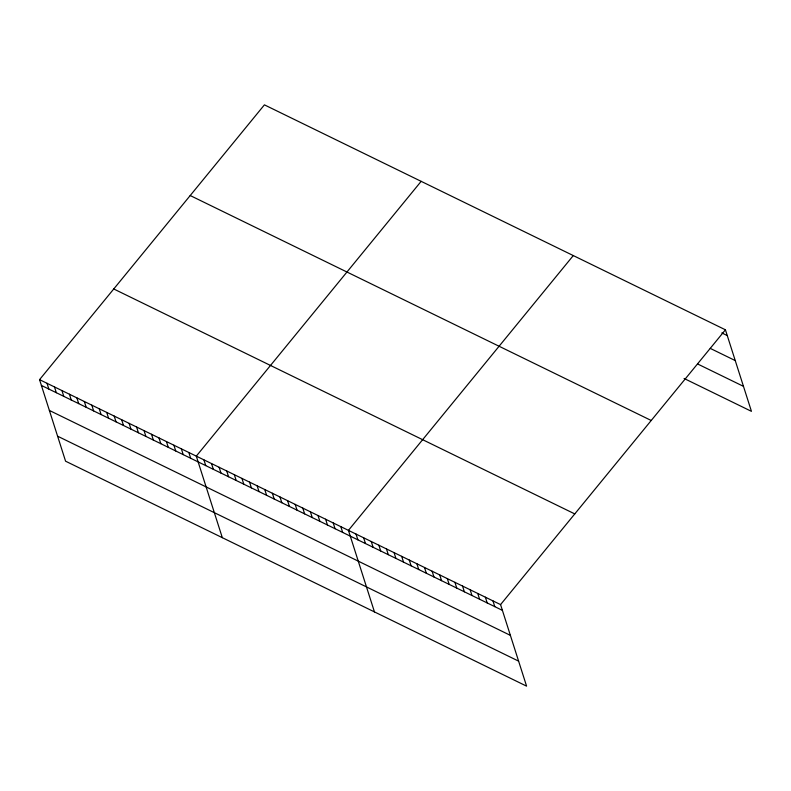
<?xml version="1.0" encoding="UTF-8"?>
<svg xmlns="http://www.w3.org/2000/svg" width="791" height="791" viewBox="0 0 791 791"><rect width="100%" height="100%" fill="white"/><g stroke="black" fill="none" stroke-linecap="round" stroke-linejoin="round"><path stroke-width="1.19" d="M39.55 379.65L500.565 604.601L526.588 686.143L65.574 461.193L39.55 379.65L264.412 104.857L725.426 329.807L751.45 411.35L684.077 378.474M421.158 181.337L196.297 456.13L222.32 537.682M573.287 255.572L348.435 530.365L374.459 611.908M500.565 604.601L725.426 329.807M721.837 332.922L727.265 335.572M710.249 348.386L735.244 360.577M697.83 364.078L743.471 386.344M190.206 195.535L651.22 420.486M113.756 288.972L574.77 513.913M41.389 385.425L502.414 610.365M49.368 410.43L510.393 635.371M57.595 436.187L518.609 661.138M492.961 600.883L494.8 606.657M485.358 597.175L487.197 602.94M477.744 593.458L479.593 599.232M470.141 589.75L471.98 595.524M462.537 586.042L464.376 591.806M454.924 582.324L456.773 588.099M447.32 578.617L449.159 584.381M439.717 574.899L441.556 580.673M432.104 571.191L433.952 576.965M424.5 567.483L426.339 573.248M416.897 563.765L418.736 569.54M409.283 560.058L411.132 565.832M401.68 556.35L403.519 562.114M394.076 552.632L395.915 558.406M386.463 548.924L388.312 554.689M378.859 545.207L380.698 550.981M371.256 541.499L373.095 547.273M363.642 537.791L365.491 543.555M356.039 534.073L357.878 539.848M340.822 526.648L342.671 532.422M333.219 522.94L335.058 528.714M325.615 519.232L327.454 524.997M318.002 515.514L319.851 521.289M310.398 511.807L312.237 517.581M302.795 508.099L304.634 513.863M295.181 504.381L297.03 510.155M287.578 500.673L289.417 506.438M279.974 496.956L281.814 502.73M272.361 493.248L274.21 499.022M264.758 489.54L266.597 495.304M257.154 485.822L258.993 491.597M249.541 482.115L251.39 487.879M241.937 478.397L243.776 484.171M234.334 474.689L236.173 480.463M226.72 470.981L228.569 476.746M219.117 467.263L220.956 473.038M211.513 463.556L213.352 469.33M203.9 459.848L205.749 465.612M188.831 452.492L190.671 458.256M181.366 448.843L183.205 454.617M173.901 445.204L175.74 450.979M166.436 441.566L168.285 447.33M158.971 437.917L160.82 443.692M151.516 434.279L153.355 440.053M144.051 430.64L145.89 436.405M136.586 426.992L138.425 432.766M129.121 423.353L130.96 429.127M121.656 419.714L123.495 425.479M114.191 416.066L116.03 421.84M106.726 412.427L108.565 418.202M99.261 408.789L101.1 414.553M91.796 405.14L93.645 410.915M84.33 401.502L86.179 407.276M76.875 397.863L78.714 403.628M69.41 394.215L71.249 399.989M61.945 390.576L63.784 396.35M54.48 386.937L56.319 392.702M47.015 383.289L48.854 389.063"/></g></svg>
